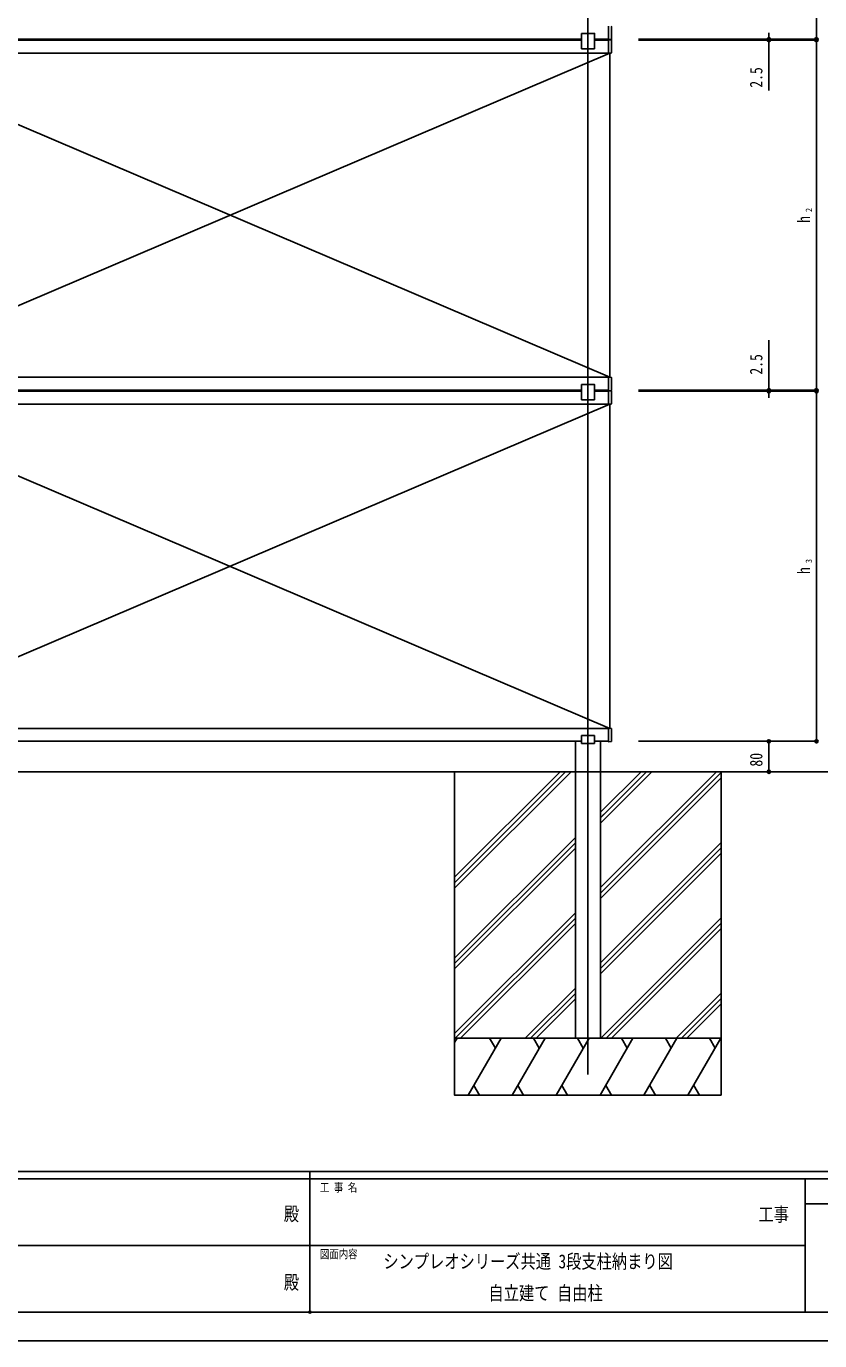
# Model space of a CAD drawing. Units: millimetres, scale not verified. Extents: x -4205 to 4205, y -2970 to 2970.
# Drawn here: x -750 to 1333, y -2970 to 484 of the extents above; entities that cross this region are included whole.
import ezdxf
from ezdxf.enums import TextEntityAlignment as Align

# ---------------------------------------------------------------- set-up
doc = ezdxf.new("R2010")
doc.units = ezdxf.units.MM
doc.header["$LTSCALE"] = 12
doc.header["$PDMODE"] = 32
doc.header["$PDSIZE"] = 6
for name, color, linetype in [('0-2_USER1', 3, 'Continuous'), ('0-3_YKK_12', 2, 'Continuous'), ('0-4_YKK_A1', 4, 'Continuous'), ('0-5_YKK_D', 6, 'Continuous'), ('0-6_YKK_ZWAK', 7, 'Continuous')]:
    doc.layers.add(name, color=color, linetype=linetype)
doc.styles.add('ＭＳ ゴシック', font='')
doc.styles.get('ＭＳ ゴシック').set_extended_font_data('MS Gothic')

msp = doc.modelspace()

# ---------------------------------------------------------------- linework, layer by layer
at = {"layer": '0-3_YKK_12'}
msp.add_line((724.82, -2270.71), (724.82, 1394.33), dxfattribs=at)
at = {"layer": '0-4_YKK_A1'}
for p, q in [((-1137.83, 450), (707.57, 450)), ((707.57, 465), (707.57, 425)), ((742.07, 450), (778.92, 450)), ((779.24, 448.82), (785.98, 449.23)), ((786.92, 450.23), (786.92, 482.87)), ((707.57, 447.5), (-1137.83, 447.5)), ((707.57, 425), (742.07, 425)), ((778.92, 447.5), (742.07, 447.5)), ((779.24, 448.68), (785.98, 448.27)), ((786.92, 447.27), (786.92, 414.63)), ((-1212.58, 413.5), (782.42, -438.5)), ((-1212.58, -438.5), (782.42, 413.5)), ((-1210.58, 413.5), (778.92, 413.5)), ((779.24, 413.22), (785.98, 413.63)), ((782.42, -438.41), (782.42, 413.41)), ((-1210.58, -438.5), (778.92, -438.5)), ((779.24, -438.22), (785.98, -438.63)), ((786.92, -472.27), (786.92, -439.63)), ((-1137.83, -472.5), (707.57, -472.5)), ((707.57, -475), (-1137.83, -475)), ((707.57, -457.5), (707.57, -497.5)), ((742.07, -472.5), (778.92, -472.5)), ((778.92, -475), (742.07, -475)), ((779.24, -473.68), (785.98, -473.27)), ((779.24, -473.82), (785.98, -474.23)), ((786.92, -475.23), (786.92, -507.87)), ((-1212.58, -509), (782.42, -1361)), ((-1212.58, -1361), (782.42, -509)), ((-1210.58, -509), (778.92, -509)), ((707.57, -497.5), (742.07, -497.5)), ((779.24, -509.28), (785.98, -508.87)), ((782.42, -1360.91), (782.42, -509.09)), ((-1210.58, -1361), (778.92, -1361)), ((707.52, -1380), (742.12, -1380)), ((707.52, -1380), (707.52, -1401)), ((742.12, -1401), (742.12, -1380)), ((779.24, -1360.72), (785.98, -1361.13)), ((786.92, -1394.77), (786.92, -1362.13)), ((-1137.78, -1395), (707.52, -1395)), ((691.82, -1475), (691.82, -1395)), ((707.52, -1401), (742.12, -1401)), ((742.12, -1395), (778.92, -1395)), ((757.82, -1475), (757.82, -1395)), ((779.24, -1396.18), (785.98, -1395.77)), ((1190.8, -1475), (-3600.69, -1475)), ((374.82, -1780.63), (680.45, -1475)), ((374.82, -1766.49), (666.31, -1475)), ((374.82, -1752.35), (652.17, -1475)), ((691.82, -2175), (691.82, -1475)), ((757.82, -2175), (757.82, -1475)), ((757.82, -1609.76), (892.58, -1475)), ((757.82, -1581.48), (864.3, -1475)), ((757.82, -1779.47), (1062.29, -1475)), ((757.82, -1595.62), (878.44, -1475)), ((757.82, -1793.61), (1074.82, -1476.61)), ((832.82, -1506.48), (864.3, -1475)), ((757.82, -1807.75), (1074.82, -1490.75)), ((757.82, -1595.62), (766.82, -1586.62)), ((374.82, -1964.48), (691.82, -1647.48)), ((374.82, -1978.62), (691.82, -1661.62)), ((374.82, -1978.62), (691.82, -1661.62)), ((374.82, -1992.76), (691.82, -1675.76)), ((757.82, -1977.46), (1074.82, -1660.46)), ((757.82, -1991.6), (1074.82, -1674.6)), ((757.82, -2005.74), (1074.82, -1688.74)), ((374.82, -2162.46), (691.82, -1845.47)), ((376.43, -2175), (691.82, -1859.61)), ((758.27, -2175), (1074.82, -1858.45)), ((390.57, -2175), (691.82, -1873.75)), ((772.41, -2175), (1074.82, -1872.59)), ((786.55, -2175), (1074.82, -1886.73)), ((560.28, -2175), (691.82, -2043.46)), ((574.42, -2175), (691.82, -2057.6)), ((588.56, -2175), (691.82, -2071.74)), ((956.26, -2175), (1074.82, -2056.44)), ((970.4, -2175), (1074.82, -2070.58)), ((984.54, -2175), (1074.82, -2084.72)), ((374.82, -2175), (1074.82, -2175)), ((374.82, -2186.13), (381.24, -2175)), ((410.11, -2325), (496.71, -2175)), ((481.71, -2200.98), (466.71, -2175)), ((525.58, -2325), (612.18, -2175)), ((597.18, -2200.98), (582.18, -2175)), ((641.05, -2325), (727.65, -2175)), ((712.65, -2200.98), (697.65, -2175)), ((756.52, -2325), (843.12, -2175)), ((828.12, -2200.98), (813.12, -2175)), ((871.99, -2325), (958.59, -2175)), ((943.59, -2200.98), (928.59, -2175)), ((987.46, -2325), (1074.06, -2175)), ((1059.06, -2200.98), (1044.06, -2175)), ((425.11, -2299.02), (440.11, -2325)), ((540.58, -2299.02), (555.58, -2325)), ((656.05, -2299.02), (671.05, -2325)), ((771.52, -2299.02), (786.52, -2325)), ((886.99, -2299.02), (901.99, -2325)), ((1002.46, -2299.02), (1017.46, -2325))]:
    msp.add_line(p, q, dxfattribs=at)
for points in [[(778.92, 483.98), (778.92, 483.3), (778.92, 449.8), (778.92, 449.12)], [(742.07, 425), (742.07, 465), (707.57, 465)], [(778.92, 413.52), (778.92, 414.2), (778.92, 447.7), (778.92, 448.38)], [(778.92, -438.52), (778.92, -439.2), (778.92, -472.7), (778.92, -473.38)], [(742.07, -497.5), (742.07, -457.5), (707.57, -457.5)], [(778.92, -508.98), (778.92, -508.3), (778.92, -474.8), (778.92, -474.12)], [(778.92, -1361.02), (778.92, -1361.7), (778.92, -1395.2), (778.92, -1395.88)]]:
    msp.add_lwpolyline(points, dxfattribs=at)
msp.add_lwpolyline([(1074.82, -2325), (1074.82, -1475), (374.82, -1475), (374.82, -2325)], close=True, dxfattribs=at)
for centre, radius, start, end in [((785.92, 482.87), 1, 0, 86.5), ((779.22, 449.12), 0.3, 180, 273.5), ((785.92, 450.23), 1, 273.5, 0), ((779.22, 448.38), 0.3, 86.5, 180), ((785.92, 447.27), 1, 0, 86.5), ((785.92, 414.63), 1, 273.5, 0), ((779.22, 413.52), 0.3, 180, 273.5), ((779.22, -438.52), 0.3, 86.5, 180), ((785.92, -439.63), 1, 0, 86.5), ((779.22, -473.38), 0.3, 180, 273.5), ((779.22, -474.12), 0.3, 86.5, 180), ((785.92, -472.27), 1, 273.5, 0), ((785.92, -475.23), 1, 0, 86.5), ((779.22, -508.98), 0.3, 180, 273.5), ((785.92, -507.87), 1, 273.5, 0), ((779.22, -1361.02), 0.3, 86.5, 180), ((785.92, -1362.13), 1, 0, 86.5), ((779.22, -1395.88), 0.3, 180, 273.5), ((785.92, -1394.77), 1, 273.5, 0)]:
    msp.add_arc(centre, radius, start, end, dxfattribs=at)
at = {"layer": '0-5_YKK_D'}
for p, q in [((1324.82, 1370), (1324.82, 450)), ((857.92, 450), (1325.82, 450)), ((857.92, 450), (1200.82, 450)), ((1199.82, 450), (1199.82, 467)), ((1199.82, 450), (1199.82, 447.5)), ((857.92, 447.5), (1325.82, 447.5)), ((857.92, 447.5), (1200.82, 447.5)), ((1199.82, 447.5), (1199.82, 315.5)), ((1324.82, 447.5), (1324.82, -472.5)), ((1199.82, -472.5), (1199.82, -340.5)), ((857.92, -472.5), (1325.82, -472.5)), ((857.92, -472.5), (1200.82, -472.5)), ((857.92, -475), (1200.82, -475)), ((857.92, -475), (1325.82, -475)), ((1199.82, -475), (1199.82, -472.5)), ((1199.82, -475), (1199.82, -492)), ((1324.82, -475), (1324.82, -1395)), ((857.92, -1395), (1200.82, -1395)), ((857.92, -1395), (1325.82, -1395)), ((1199.82, -1395), (1199.82, -1475)), ((857.92, -1475), (1200.82, -1475)), ((857.92, -1475), (1450.82, -1475))]:
    msp.add_line(p, q, dxfattribs=at)
for centre in [(1199.82, 450), (1199.82, 447.5), (1324.82, 450), (1324.82, 447.5), (1199.82, -472.5), (1199.82, -475), (1324.82, -472.5), (1324.82, -475), (1199.82, -1395), (1324.82, -1395), (1199.82, -1475)]:
    msp.add_circle(centre, 4.25, dxfattribs=at)
at = {"layer": '0-6_YKK_ZWAK'}
for p, q in [((3895.02, -2525), (-3904.98, -2525)), ((-4.98, -2545), (-1304.98, -2545)), ((-4.98, -2525), (-4.98, -2895)), ((1295.02, -2545), (-4.98, -2545)), ((1985.02, -2610), (1295.02, -2610)), ((-1297.48, -2720), (-4.98, -2720)), ((-4.98, -2720), (1295.02, -2720)), ((-1304.98, -2895), (-4.98, -2895)), ((-4.98, -2895), (1295.02, -2895)), ((1295.02, -2895), (1985.02, -2895))]:
    msp.add_line(p, q, dxfattribs=at)
msp.add_lwpolyline([(-4205, -2970), (4205, -2970), (4205, 2970), (-4205, 2970)], close=True, dxfattribs=at)
msp.add_lwpolyline([(1985.02, -2545), (1295.02, -2545), (1295.02, -2895)], dxfattribs=at)
msp.add_point((-4.98, -2895), dxfattribs=at)

# ---------------------------------------------------------------- texts
at = {"layer": '0-2_USER1', "style": 'ＭＳ ゴシック', "width": 0.8}
for s, p in [('シンプレオシリーズ共通 3段支柱納まり図', (187.69, -2790.83)), ('自立建て 自由柱', (463.69, -2874.17))]:
    msp.add_text(s, height=36.66, dxfattribs=at).set_placement(p, align=Align.BOTTOM_LEFT)
at = {"layer": '0-5_YKK_D', "style": 'ＭＳ ゴシック', "width": 0.8}
for s, height, p in [('2.5', 32.99, (1192.82, 322.5)), ('2', 16.5, (1317.82, -4.1)), ('h', 32.99, (1317.82, -32.9)), ('2.5', 32.99, (1192.82, -431.5)), ('3', 16.5, (1317.82, -926.6)), ('h', 32.99, (1317.82, -955.4)), ('80', 32.99, (1192.82, -1461.4))]:
    msp.add_text(s, height=height, rotation=90, dxfattribs=at).set_placement(p, align=Align.BOTTOM_LEFT)
at = {"layer": '0-6_YKK_ZWAK', "style": 'ＭＳ ゴシック', "width": 0.8}
for s, height, p in [('工 事 名', 21.99, (21.27, -2585)), ('殿', 36.66, (-73.67, -2665.83)), ('工事', 36.66, (1172.33, -2667.47)), ('図面内容', 21.99, (21.27, -2760)), ('殿', 36.66, (-73.67, -2845.83))]:
    msp.add_text(s, height=height, dxfattribs=at).set_placement(p, align=Align.BOTTOM_LEFT)

doc.saveas('drawing.dxf')
